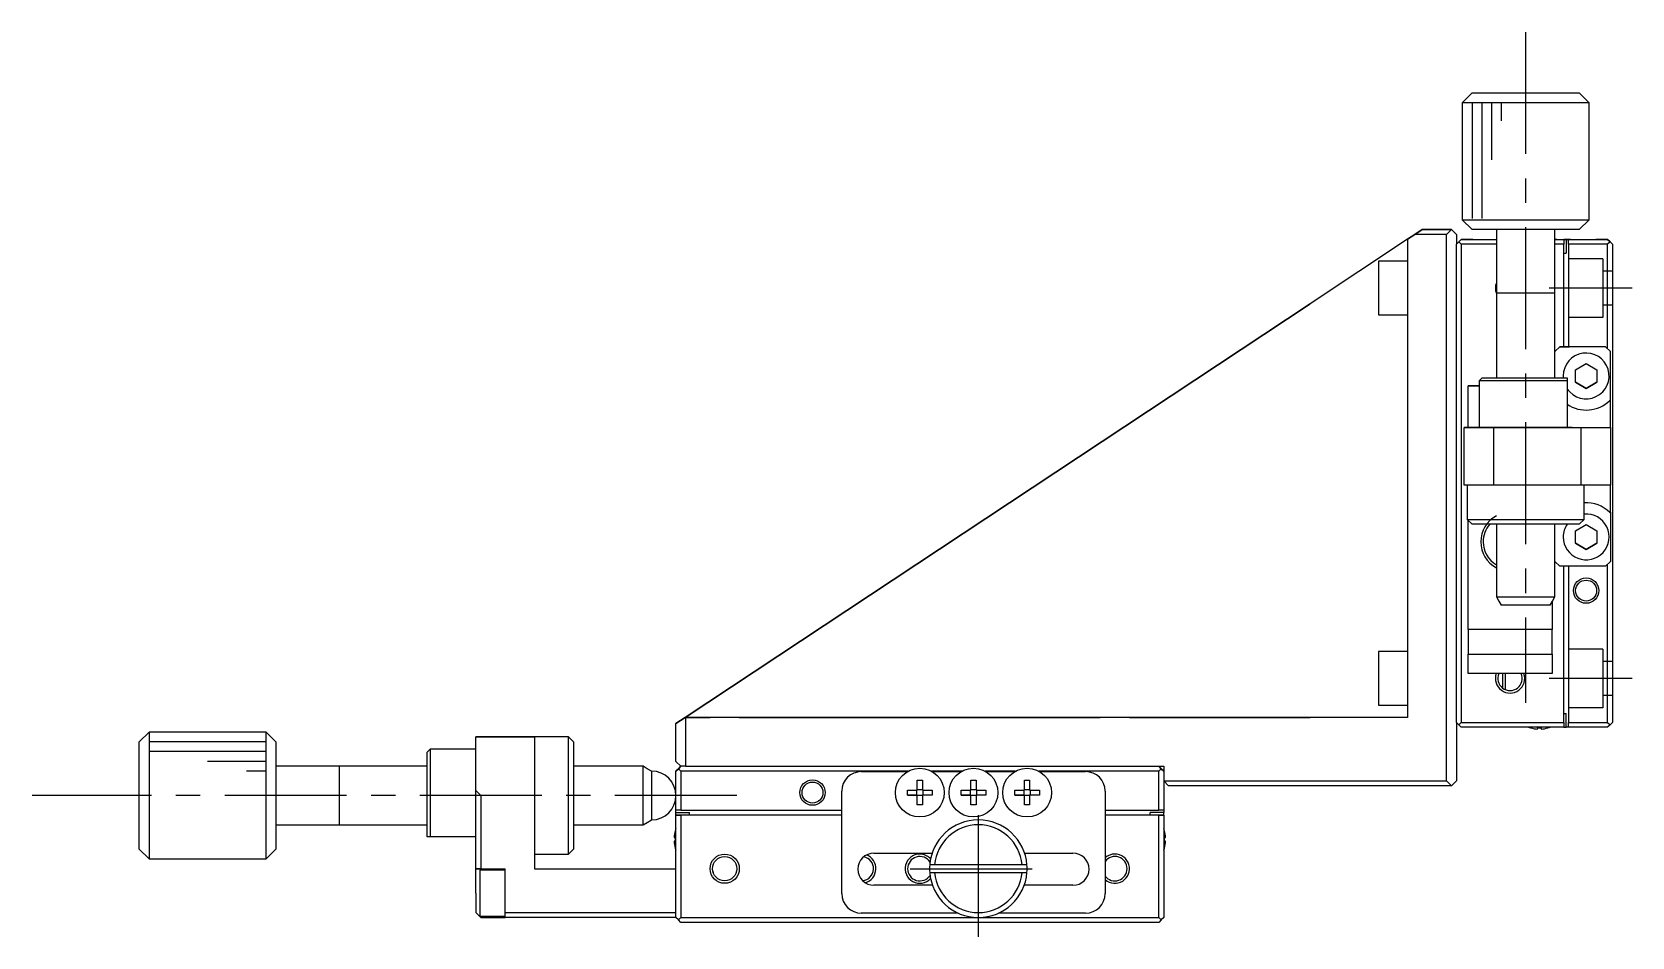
# Model space of a CAD drawing. Extents: x -300 to 278, y 128 to 594.
# Drawn here: x 2.1 to 166.1, y 323.8 to 416.5 of the extents above; entities that cross this region are included whole.
import ezdxf

# ---------------------------------------------------------------- set-up
doc = ezdxf.new("R2010")
doc.units = 0
doc.header["$LTSCALE"] = 10
doc.linetypes.add('CENTER', pattern=[2, 1.25, -0.25, 0.25, -0.25])
doc.linetypes.add('DASHED', pattern=[3.5, 2, -1.5])
doc.layers.get('0').update_dxf_attribs({"linetype": 'CONTINUOUS'})
doc.layers.add('CENTER', color=1, linetype='CENTER')

msp = doc.modelspace()

# ---------------------------------------------------------------- linework, layer by layer
at = {"color": 7, "linetype": 'CONTINUOUS'}
for p, q in [((149.66708, 410.271178), (148.66708, 409.271178)), ((149.66708, 410.271178), (160.66708, 410.271178)), ((149.66708, 410.271178), (155.117268, 410.271178)), ((155.117268, 410.271178), (160.66708, 410.271178)), ((161.66708, 409.271178), (160.66708, 410.271178)), ((161.66708, 409.271178), (148.66708, 409.271178)), ((148.66708, 409.271178), (148.66708, 397.271178)), ((161.66708, 397.271178), (161.66708, 409.271178)), ((148.66708, 397.271178), (155.225947, 397.271178)), ((148.66708, 397.271178), (149.66708, 396.271178)), ((155.225947, 397.271178), (161.66708, 397.271178)), ((160.66708, 396.271178), (161.66708, 397.271178)), ((143.06708, 395.278349), (133.06708, 388.659494)), ((143.06708, 395.278349), (133.06708, 388.659494)), ((143.811662, 395.771178), (143.06708, 395.278349)), ((143.06708, 395.278349), (143.811662, 395.771178)), ((143.06708, 395.278349), (143.06708, 346.271178)), ((143.811662, 395.771178), (144.56708, 396.271178)), ((144.56708, 396.271178), (143.811662, 395.771178)), ((147.06708, 395.771178), (143.811662, 395.771178)), ((144.56708, 396.271178), (147.56708, 396.271178)), ((147.56708, 396.271178), (144.56708, 396.271178)), ((147.56708, 396.271178), (147.06708, 395.771178)), ((147.06708, 339.771178), (147.06708, 395.771178)), ((148.06708, 395.771178), (147.56708, 396.271178)), ((147.56708, 396.271178), (148.06708, 395.771178)), ((148.06708, 395.771178), (148.06708, 394.771178)), ((148.31708, 395.021178), (148.56708, 395.271178)), ((148.56708, 395.271178), (148.31708, 395.021178)), ((148.56708, 395.271178), (152.16708, 395.271178)), ((149.767085, 395.271178), (148.56708, 395.271178)), ((155.216891, 396.271178), (149.66708, 396.271178)), ((152.16708, 396.271178), (152.16708, 389.771178)), ((160.66708, 396.271178), (155.216891, 396.271178)), ((158.16708, 389.771178), (158.16708, 396.271178)), ((158.16708, 395.271178), (159.06708, 395.271178)), ((158.36708, 395.271178), (158.16708, 395.271178)), ((158.16708, 395.271178), (158.36708, 395.271178)), ((158.16708, 395.271178), (159.06708, 395.271178)), ((159.06708, 395.271178), (159.06708, 394.771178)), ((159.06708, 395.271178), (159.31708, 395.271178)), ((159.31708, 395.271178), (159.06708, 395.271178)), ((159.31708, 395.271178), (159.56708, 395.271178)), ((159.56708, 395.271178), (159.31708, 395.271178)), ((159.31708, 395.271178), (159.31708, 393.871178)), ((159.56708, 394.771178), (159.56708, 395.271178)), ((159.56708, 395.271178), (163.56708, 395.271178)), ((159.767085, 395.271178), (159.56708, 395.271178)), ((159.767085, 395.271178), (159.56708, 395.271178)), ((159.767085, 395.271178), (159.56708, 395.271178)), ((163.56708, 395.271178), (162.367075, 395.271178)), ((163.56708, 395.271178), (163.81708, 395.021178)), ((163.81708, 395.021178), (163.56708, 395.271178)), ((148.31708, 395.021178), (148.06708, 394.771178)), ((148.31708, 395.021178), (148.06708, 394.771178)), ((148.06708, 345.771178), (148.06708, 394.771178)), ((148.56708, 394.771178), (148.31708, 395.021178)), ((152.16708, 394.771178), (148.56708, 394.771178)), ((148.56708, 394.771178), (148.56708, 345.771178)), ((159.06708, 394.771178), (158.16708, 394.771178)), ((159.06708, 384.27118), (159.06708, 394.771178)), ((159.06708, 393.871178), (159.31708, 393.871178)), ((159.06708, 393.871178), (159.31708, 393.871178)), ((163.56708, 394.771178), (159.56708, 394.771178)), ((159.56708, 394.771178), (159.56708, 384.27118)), ((163.81708, 395.021178), (163.56708, 394.771178)), ((163.56708, 384.071178), (163.56708, 394.771178)), ((163.71708, 395.121178), (164.06708, 394.771178)), ((164.06708, 394.771178), (163.71708, 395.121178)), ((163.81708, 395.021178), (164.06708, 394.771178)), ((164.06708, 394.771178), (163.81708, 395.021178)), ((164.06708, 394.771178), (164.06708, 345.771178)), ((140.06708, 393.021178), (140.06708, 390.271178)), ((143.06708, 393.021178), (140.06708, 393.021178)), ((140.06708, 390.271178), (140.06708, 387.521178)), ((155.16708, 389.771178), (152.167075, 389.771178)), ((152.16708, 389.776178), (152.16708, 389.771178)), ((152.16708, 389.771178), (152.16708, 389.766178)), ((152.16708, 389.771178), (152.16708, 381.071178)), ((158.167085, 389.771178), (155.16708, 389.771178)), ((158.16708, 389.771178), (158.16708, 389.776178)), ((158.16708, 389.766178), (158.16708, 389.771178)), ((158.16708, 381.071178), (158.16708, 389.771178)), ((69.02532, 346.271178), (133.06708, 388.659494)), ((133.06708, 388.659494), (69.02532, 346.271178)), ((140.06708, 387.521178), (143.06708, 387.521178)), ((158.16708, 383.771178), (158.66708, 384.27118)), ((158.66708, 384.271178), (158.16708, 383.771178)), ((158.66708, 384.27118), (159.66708, 384.27118)), ((163.36708, 384.271178), (158.66708, 384.271178)), ((163.36708, 384.271178), (159.66708, 384.27118)), ((163.86708, 383.771178), (163.36708, 384.271178)), ((163.36708, 384.271178), (163.86708, 383.771178)), ((163.86708, 378.72365), (163.86708, 383.771178)), ((160.26708, 381.906263), (161.36708, 382.541348)), ((161.36708, 382.541348), (162.46708, 381.906263)), ((150.71708, 381.071178), (150.41708, 380.771178)), ((159.41708, 380.771178), (150.41708, 380.771178)), ((150.41708, 380.771178), (150.41708, 375.971178)), ((150.71708, 381.071178), (159.41708, 381.071178)), ((150.71708, 381.071178), (152.16708, 381.071178)), ((158.16708, 381.071178), (159.41708, 381.071178)), ((159.41708, 381.071178), (159.41708, 380.771178)), ((159.41708, 380.771178), (159.41708, 375.971178)), ((160.26708, 380.636092), (160.26708, 381.906263)), ((161.36708, 380.001007), (160.26708, 380.636092)), ((160.26708, 380.636092), (161.36708, 380.001007)), ((162.46708, 380.636092), (161.36708, 380.001007)), ((161.36708, 380.001007), (162.46708, 380.636092)), ((162.46708, 381.906263), (162.46708, 380.636092)), ((149.26708, 380.271178), (150.41708, 380.271178)), ((149.26708, 375.971178), (149.26708, 380.271178)), ((150.41708, 380.271178), (149.26708, 380.271178)), ((163.86708, 378.72365), (163.797901, 378.753022)), ((163.797901, 378.753022), (163.86708, 378.72365)), ((163.86708, 375.971178), (163.86708, 378.72365)), ((148.86708, 370.071178), (148.86708, 375.971178)), ((148.86708, 375.971178), (151.86708, 375.971178)), ((150.41708, 375.971178), (148.86708, 375.971178)), ((159.41708, 375.971178), (150.41708, 375.971178)), ((151.86708, 375.971178), (151.86708, 370.071178)), ((151.86708, 375.971178), (160.86708, 375.971178)), ((159.41708, 375.971178), (163.86708, 375.971178)), ((159.91708, 375.971178), (159.41708, 375.971178)), ((159.91708, 375.971178), (159.41708, 375.971178)), ((160.86708, 375.971178), (163.86708, 375.971178)), ((160.86708, 370.071178), (160.86708, 375.971178)), ((163.86708, 375.971178), (163.86708, 370.071178)), ((151.86708, 370.071178), (148.86708, 370.071178)), ((149.16708, 370.071178), (149.16708, 366.571178)), ((160.86708, 370.071178), (151.86708, 370.071178)), ((163.86708, 370.071178), (160.86708, 370.071178)), ((161.16708, 366.571178), (161.16708, 370.071178)), ((163.86708, 367.318706), (163.86708, 370.071178)), ((149.16708, 366.571178), (161.16708, 366.571178)), ((149.16708, 366.571178), (149.66708, 366.071178)), ((149.26708, 355.271178), (149.26708, 366.471178)), ((160.66708, 366.071178), (149.66708, 366.071178)), ((152.16708, 366.071178), (152.16708, 358.637203)), ((158.16708, 358.637203), (158.16708, 366.071178)), ((160.26708, 365.406263), (161.36708, 366.041348)), ((160.66708, 366.071178), (161.16708, 366.571178)), ((161.36708, 366.041348), (162.46708, 365.406263)), ((163.797901, 367.289333), (163.86708, 367.318706)), ((163.86708, 367.318706), (163.86708, 362.271178)), ((160.26708, 364.136092), (160.26708, 365.406263)), ((161.36708, 363.501007), (160.26708, 364.136092)), ((160.26708, 364.136092), (161.36708, 363.501007)), ((162.46708, 364.136092), (161.36708, 363.501007)), ((161.36708, 363.501007), (162.46708, 364.136092)), ((162.46708, 365.406263), (162.46708, 364.136092)), ((158.16708, 362.271178), (158.66708, 361.771178)), ((163.36708, 361.771178), (158.66708, 361.771178)), ((159.06708, 345.771178), (159.06708, 361.771178)), ((159.56708, 361.771178), (159.56708, 345.771178)), ((163.36708, 361.771178), (163.86708, 362.271178)), ((163.56708, 345.771178), (163.56708, 361.971178)), ((152.16708, 358.637203), (155.194249, 358.637203)), ((152.16708, 358.637203), (152.41708, 358.20419)), ((152.41708, 358.20419), (152.66708, 357.771178)), ((155.189721, 357.771178), (152.66708, 357.771178)), ((157.66708, 357.771178), (155.189721, 357.771178)), ((155.194249, 358.637203), (158.16708, 358.637203)), ((157.66708, 357.771178), (157.91708, 358.20419)), ((157.86708, 358.117588), (157.86708, 355.271178)), ((157.91708, 358.20419), (158.16708, 358.637203)), ((157.86708, 355.271178), (149.26708, 355.271178)), ((149.26708, 355.271178), (149.26708, 352.771178)), ((155.16708, 355.271178), (149.26708, 355.271178)), ((157.86708, 355.271178), (155.16708, 355.271178)), ((157.86708, 352.771178), (157.86708, 355.271178)), ((140.06708, 353.021178), (140.06708, 350.271178)), ((143.06708, 353.021178), (140.06708, 353.021178)), ((149.26708, 352.771178), (157.86708, 352.771178)), ((149.26708, 350.771178), (149.26708, 352.771178)), ((157.86708, 352.771178), (157.86708, 350.771178)), ((140.06708, 350.271178), (140.06708, 347.521178)), ((157.86708, 350.771178), (149.26708, 350.771178)), ((152.81708, 350.271178), (152.81708, 350.771178)), ((152.81708, 349.271178), (152.81708, 350.271178)), ((153.06708, 350.771178), (153.06708, 350.271178)), ((153.06708, 350.271178), (153.06708, 349.125534)), ((68.06708, 345.636932), (69.02532, 346.271178)), ((69.02532, 346.271178), (68.06708, 345.636932)), ((69.02532, 346.271178), (69.06708, 346.271178)), ((69.02532, 346.271178), (71.567085, 346.271178)), ((69.06708, 346.271178), (69.06708, 341.271178)), ((143.06708, 346.271178), (69.06708, 346.271178)), ((74.567075, 346.271178), (111.567085, 346.271178)), ((79.81708, 346.271178), (76.31708, 346.271178)), ((79.81708, 346.271178), (76.31708, 346.271178)), ((109.81708, 346.271178), (106.31708, 346.271178)), ((109.81708, 346.271178), (106.31708, 346.271178)), ((114.567075, 346.271178), (133.06708, 346.271178)), ((143.06708, 346.271178), (133.06708, 346.271178)), ((140.06708, 347.521178), (143.06708, 347.521178)), ((159.06708, 346.671178), (159.31708, 346.671178)), ((159.31708, 345.271178), (159.31708, 346.671178)), ((14.06708, 344.771178), (13.06708, 343.771178)), ((14.06708, 344.771178), (14.06708, 338.330046)), ((26.06708, 344.771178), (14.06708, 344.771178)), ((26.06708, 331.771178), (26.06708, 344.771178)), ((27.06708, 343.771178), (26.06708, 344.771178)), ((68.06708, 341.771178), (68.06708, 345.636932)), ((148.06708, 345.771178), (148.06708, 339.771178)), ((148.06708, 345.771178), (148.31708, 345.521178)), ((148.31708, 345.521178), (148.56708, 345.771178)), ((148.56708, 345.271178), (148.31708, 345.521178)), ((148.56708, 345.771178), (159.06708, 345.771178)), ((159.06708, 345.271178), (148.56708, 345.271178)), ((155.678464, 345.197034), (155.680718, 345.201656)), ((156.38708, 345.201656), (156.74708, 345.201656)), ((156.38708, 345.081319), (156.38708, 345.201656)), ((156.74708, 345.201656), (156.74708, 345.081319)), ((157.453441, 345.201656), (157.455695, 345.197034)), ((159.06708, 345.771178), (159.06708, 345.271178)), ((159.06708, 345.271178), (159.31708, 345.271178)), ((159.56708, 345.271178), (159.31708, 345.271178)), ((159.56708, 345.771178), (163.56708, 345.771178)), ((159.56708, 345.271178), (159.56708, 345.771178)), ((163.56708, 345.271178), (159.56708, 345.271178)), ((163.56708, 345.771178), (163.81708, 345.521178)), ((163.81708, 345.521178), (163.56708, 345.271178)), ((164.06708, 345.771178), (163.81708, 345.521178)), ((13.06708, 338.320989), (13.06708, 343.771178)), ((27.06708, 343.771178), (27.06708, 332.771178)), ((42.86708, 343.021178), (42.56708, 342.721178)), ((42.86708, 343.021178), (42.86708, 334.021178)), ((47.56708, 343.021178), (42.86708, 343.021178)), ((47.56708, 344.271178), (53.56708, 344.271178)), ((47.56708, 338.771178), (47.56708, 344.271178)), ((53.56708, 344.271178), (47.56708, 344.271178)), ((53.56708, 344.271178), (53.56708, 338.271176)), ((57.06708, 344.271178), (53.56708, 344.271178)), ((57.06708, 338.271178), (57.06708, 344.271178)), ((57.56708, 343.771178), (57.06708, 344.271178)), ((57.56708, 343.771178), (57.56708, 338.271178)), ((33.57208, 341.271178), (27.06708, 341.271178)), ((42.56708, 341.271178), (33.56208, 341.271178)), ((33.56708, 341.271183), (33.56708, 338.271178)), ((42.56708, 334.021178), (42.56708, 342.721178)), ((64.701054, 341.271178), (57.56708, 341.271178)), ((64.701054, 335.271178), (64.701054, 341.271178)), ((65.134067, 341.021178), (64.701054, 341.271178)), ((68.06708, 341.771178), (68.56708, 341.271178)), ((68.21708, 340.921178), (68.56708, 341.271178)), ((68.56708, 341.271178), (68.21708, 340.921178)), ((68.31708, 341.021178), (68.56708, 341.271178)), ((68.56708, 341.271178), (68.31708, 341.021178)), ((69.06708, 341.271178), (68.56708, 341.271178)), ((69.06708, 341.271178), (118.06708, 341.271178)), ((117.56708, 341.271178), (117.81708, 341.021178)), ((117.91708, 340.921178), (117.56708, 341.271178)), ((117.56708, 341.271178), (117.91708, 340.921178)), ((117.81708, 341.021178), (117.56708, 341.271178)), ((118.06708, 341.271178), (118.06708, 339.771178)), ((65.56708, 340.771178), (65.134067, 341.021178)), ((65.56708, 340.771178), (65.56708, 335.771178)), ((68.06708, 340.771178), (68.31708, 341.021178)), ((68.31708, 341.021178), (68.06708, 340.771178)), ((68.06708, 336.771178), (68.06708, 340.771178)), ((68.31708, 341.021178), (68.56708, 340.771178)), ((91.879645, 340.771178), (68.56708, 340.771178)), ((68.56708, 340.771178), (68.56708, 336.771178)), ((87.06708, 340.721178), (91.791344, 340.721178)), ((91.791344, 340.721178), (87.06708, 340.721178)), ((92.80708, 339.829767), (93.32708, 339.829767)), ((92.80708, 338.831178), (92.80708, 339.829767)), ((93.32708, 339.829767), (93.32708, 338.831178)), ((97.379645, 340.771178), (94.254514, 340.771178)), ((94.342815, 340.721178), (97.291344, 340.721178)), ((97.291344, 340.721178), (94.342815, 340.721178)), ((98.30708, 339.829767), (98.82708, 339.829767)), ((98.30708, 338.831178), (98.30708, 339.829767)), ((98.82708, 339.829767), (98.82708, 338.831178)), ((102.879645, 340.771178), (99.754514, 340.771178)), ((99.842815, 340.721178), (102.791344, 340.721178)), ((102.791344, 340.721178), (99.842815, 340.721178)), ((103.80708, 339.829767), (104.32708, 339.829767)), ((103.80708, 338.831178), (103.80708, 339.829767)), ((104.32708, 339.829767), (104.32708, 338.831178)), ((117.56708, 340.771178), (105.254514, 340.771178)), ((105.342815, 340.721178), (110.06708, 340.721178)), ((110.06708, 340.721178), (105.342815, 340.721178)), ((117.56708, 340.771178), (117.81708, 341.021178)), ((117.56708, 336.771178), (117.56708, 340.771178)), ((117.81708, 341.021178), (118.06708, 340.771178)), ((118.06708, 340.771178), (117.81708, 341.021178)), ((118.06708, 339.771178), (118.06708, 336.771178)), ((118.06708, 339.771178), (147.06708, 339.771178)), ((118.56708, 339.271178), (118.06708, 339.771178)), ((147.06708, 339.771178), (147.56708, 339.271178)), ((147.56708, 339.271178), (148.06708, 339.771178)), ((13.06708, 332.771178), (13.06708, 338.320989)), ((14.06708, 338.330046), (14.06708, 331.771178)), ((33.56708, 338.271178), (33.56708, 335.271173)), ((47.56708, 338.771178), (48.06708, 338.271178)), ((47.56708, 330.771178), (47.56708, 338.771178)), ((53.56708, 338.271176), (48.06708, 338.271178)), ((48.06708, 338.271178), (48.06708, 330.771178)), ((53.56708, 338.271176), (53.56708, 330.771178)), ((57.06708, 332.271178), (57.06708, 338.271178)), ((57.56708, 338.271178), (57.56708, 332.771178)), ((85.06708, 328.221178), (85.06708, 338.721178)), ((91.80849, 338.311178), (91.80849, 338.831178)), ((91.80849, 338.831178), (92.80708, 338.831178)), ((92.80708, 338.311178), (91.80849, 338.311178)), ((91.80849, 338.311178), (92.765705, 338.311178)), ((92.765705, 338.311178), (92.765705, 338.831178)), ((92.80708, 338.311178), (92.765705, 338.311178)), ((92.80708, 338.872553), (93.32708, 338.872553)), ((92.80708, 337.312588), (92.80708, 338.311178)), ((93.32708, 338.269803), (92.80708, 338.269803)), ((93.32708, 338.831178), (94.325669, 338.831178)), ((93.32708, 338.311178), (93.32708, 337.312588)), ((94.325669, 338.311178), (93.32708, 338.311178)), ((93.368454, 338.311178), (93.32708, 338.311178)), ((93.368454, 338.831178), (93.368454, 338.311178)), ((94.325669, 338.311178), (93.368454, 338.311178)), ((94.325669, 338.831178), (94.325669, 338.311178)), ((97.30849, 338.311178), (97.30849, 338.831178)), ((97.30849, 338.831178), (98.30708, 338.831178)), ((98.30708, 338.311178), (97.30849, 338.311178)), ((97.30849, 338.311178), (98.265705, 338.311178)), ((98.265705, 338.311178), (98.265705, 338.831178)), ((98.30708, 338.311178), (98.265705, 338.311178)), ((98.30708, 338.872553), (98.82708, 338.872553)), ((98.30708, 337.312588), (98.30708, 338.311178)), ((98.82708, 338.269803), (98.30708, 338.269803)), ((98.82708, 338.831178), (99.825669, 338.831178)), ((98.82708, 338.311178), (98.82708, 337.312588)), ((99.825669, 338.311178), (98.82708, 338.311178)), ((98.868454, 338.311178), (98.82708, 338.311178)), ((98.868454, 338.831178), (98.868454, 338.311178)), ((99.825669, 338.311178), (98.868454, 338.311178)), ((99.825669, 338.831178), (99.825669, 338.311178)), ((102.80849, 338.311178), (102.80849, 338.831178)), ((102.80849, 338.831178), (103.80708, 338.831178)), ((103.80708, 338.311178), (102.80849, 338.311178)), ((102.80849, 338.311178), (103.765705, 338.311178)), ((103.765705, 338.311178), (103.765705, 338.831178)), ((103.80708, 338.311178), (103.765705, 338.311178)), ((103.80708, 338.872553), (104.32708, 338.872553)), ((103.80708, 337.312588), (103.80708, 338.311178)), ((104.32708, 338.269803), (103.80708, 338.269803)), ((104.32708, 338.831178), (105.325669, 338.831178)), ((104.32708, 338.311178), (104.32708, 337.312588)), ((105.325669, 338.311178), (104.32708, 338.311178)), ((104.368454, 338.311178), (104.32708, 338.311178)), ((104.368454, 338.831178), (104.368454, 338.311178)), ((105.325669, 338.311178), (104.368454, 338.311178)), ((105.325669, 338.831178), (105.325669, 338.311178)), ((112.06708, 338.721178), (112.06708, 328.221178)), ((147.56708, 339.271178), (118.56708, 339.271178)), ((68.56708, 336.771178), (68.06708, 336.771178)), ((68.06708, 336.521178), (68.06708, 336.771178)), ((68.06708, 336.521178), (69.46708, 336.521178)), ((68.06708, 336.521178), (69.46708, 336.521178)), ((68.06708, 336.271178), (68.06708, 336.521178)), ((85.06708, 336.271178), (68.06708, 336.271178)), ((68.06708, 336.271178), (68.56708, 336.271178)), ((68.06708, 325.771178), (68.06708, 336.271178)), ((68.56708, 336.771178), (85.06708, 336.771178)), ((85.06708, 336.271178), (68.56708, 336.271178)), ((68.56708, 336.271178), (68.56708, 325.771178)), ((69.46708, 336.271178), (69.46708, 336.521178)), ((93.32708, 337.312588), (92.80708, 337.312588)), ((98.82708, 337.312588), (98.30708, 337.312588)), ((104.32708, 337.312588), (103.80708, 337.312588)), ((112.06708, 336.771178), (117.56708, 336.771178)), ((118.06708, 336.271178), (112.06708, 336.271178)), ((117.56708, 336.271178), (112.06708, 336.271178)), ((118.06708, 336.521178), (116.66708, 336.521178)), ((116.66708, 336.271178), (116.66708, 336.521178)), ((118.06708, 336.521178), (116.66708, 336.521178)), ((118.06708, 336.771178), (117.56708, 336.771178)), ((117.56708, 336.271178), (118.06708, 336.271178)), ((117.56708, 325.771178), (117.56708, 336.271178)), ((118.06708, 336.771178), (118.06708, 336.521178)), ((118.06708, 336.271178), (118.06708, 336.521178)), ((118.06708, 336.271178), (118.06708, 325.771178)), ((27.06708, 335.271178), (33.56708, 335.271178)), ((33.56208, 335.271178), (33.56708, 335.271178)), ((33.56708, 335.271178), (33.57208, 335.271178)), ((33.56708, 335.271178), (42.56708, 335.271178)), ((57.56708, 335.271178), (64.701054, 335.271178)), ((64.701054, 335.271178), (65.134067, 335.521178)), ((65.134067, 335.521178), (65.56708, 335.771178)), ((67.992935, 334.659794), (67.997558, 334.657539)), ((118.136601, 334.657539), (118.141224, 334.659794)), ((42.86708, 334.021178), (42.56708, 334.021178)), ((47.56708, 334.021178), (42.86708, 334.021178)), ((67.877221, 333.951178), (67.997558, 333.951178)), ((67.997558, 333.591178), (67.877221, 333.591178)), ((67.877221, 333.591178), (67.997558, 333.591178)), ((67.997558, 333.951178), (67.997558, 333.591178)), ((118.136601, 333.951178), (118.256938, 333.951178)), ((118.136601, 333.591178), (118.136601, 333.951178)), ((118.256938, 333.591178), (118.136601, 333.591178)), ((118.256938, 333.591178), (118.136601, 333.591178)), ((13.06708, 332.771178), (14.06708, 331.771178)), ((14.06708, 331.771178), (26.06708, 331.771178)), ((26.06708, 331.771178), (27.06708, 332.771178)), ((53.56708, 332.271178), (57.06708, 332.271178)), ((57.06708, 332.271178), (57.56708, 332.771178)), ((67.997558, 332.884816), (67.992935, 332.882562)), ((67.997558, 332.884816), (67.992935, 332.882562)), ((88.36708, 332.371178), (94.329992, 332.371178)), ((103.804167, 332.371178), (108.76708, 332.371178)), ((118.141224, 332.882562), (118.136601, 332.884816)), ((118.141224, 332.882562), (118.136601, 332.884816)), ((48.06708, 330.771178), (47.56708, 330.771178)), ((47.56708, 328.271178), (47.56708, 330.771178)), ((47.56708, 330.771178), (50.56708, 330.771178)), ((47.96708, 330.621178), (47.96708, 328.271178)), ((50.56708, 330.621178), (47.96708, 330.621178)), ((48.06708, 330.771178), (50.56708, 330.771178)), ((50.56708, 326.271178), (50.56708, 330.771178)), ((53.56708, 330.771178), (68.06708, 330.771178)), ((53.56708, 330.771178), (68.06708, 330.771178)), ((94.584893, 331.171178), (94.083105, 331.171178)), ((94.083105, 330.371178), (94.584893, 330.371178)), ((94.083105, 330.371178), (104.051054, 330.371178)), ((103.549267, 331.171178), (94.584893, 331.171178)), ((94.584893, 330.371178), (103.549267, 330.371178)), ((104.051054, 331.171178), (103.549267, 331.171178)), ((103.549267, 330.371178), (104.051054, 330.371178)), ((47.56708, 328.271178), (47.56708, 326.271178)), ((47.96708, 328.271178), (47.96708, 325.921178)), ((94.364952, 329.071178), (88.36708, 329.071178)), ((94.364952, 329.071178), (88.36708, 329.071178)), ((108.76708, 329.071178), (103.769207, 329.071178)), ((108.76708, 329.071178), (103.769207, 329.071178)), ((47.56708, 326.271178), (48.06708, 325.771178)), ((47.96708, 325.921178), (50.56708, 325.921178)), ((48.06708, 325.771178), (50.56708, 325.771178)), ((50.56708, 326.271178), (68.06708, 326.271178)), ((50.56708, 325.771178), (50.56708, 326.271178)), ((68.06708, 325.771178), (50.56708, 325.771178)), ((68.31708, 325.521178), (68.06708, 325.771178)), ((68.56708, 325.771178), (68.31708, 325.521178)), ((68.56708, 325.271178), (68.31708, 325.521178)), ((68.56708, 325.771178), (99.06708, 325.771178)), ((117.56708, 325.271178), (68.56708, 325.271178)), ((96.994038, 326.221178), (87.06708, 326.221178)), ((99.06708, 325.771178), (117.56708, 325.771178)), ((110.06708, 326.221178), (101.140121, 326.221178)), ((117.81708, 325.521178), (117.56708, 325.771178)), ((117.81708, 325.521178), (117.56708, 325.271178)), ((118.06708, 325.771178), (117.81708, 325.521178))]:
    msp.add_line(p, q, dxfattribs=at)
at = {"color": 3, "linetype": 'CONTINUOUS'}
for p, q in [((149.66708, 409.271178), (149.66708, 397.421178)), ((150.66708, 409.271178), (150.66708, 397.421178)), ((151.66708, 409.271178), (151.66708, 403.421178)), ((152.66708, 409.271178), (152.66708, 407.421178)), ((26.06708, 343.771178), (14.06708, 343.771178)), ((26.06708, 342.771178), (14.06708, 342.771178)), ((26.06708, 341.771178), (20.06708, 341.771178)), ((26.06708, 340.771178), (24.06708, 340.771178)), ((71.841497, 330.525317), (71.874184, 330.397682))]:
    msp.add_line(p, q, dxfattribs=at)
at = {"color": 3, "linetype": 'DASHED'}
for p, q in [((163.06708, 393.271178), (159.56708, 393.271178)), ((163.06708, 393.271178), (163.06708, 387.271178)), ((164.06708, 392.021178), (163.06708, 392.021178)), ((163.06708, 387.271178), (159.56708, 387.271178)), ((164.06708, 388.521178), (163.06708, 388.521178)), ((163.06708, 353.271178), (159.56708, 353.271178)), ((163.06708, 353.271178), (163.06708, 347.271178)), ((164.06708, 352.021178), (163.06708, 352.021178)), ((164.06708, 348.521178), (163.06708, 348.521178)), ((163.06708, 347.271178), (159.56708, 347.271178))]:
    msp.add_line(p, q, dxfattribs=at)
at = {"color": 3, "linetype": 'CONTINUOUS'}
for centre, radius in [((161.36708, 359.271178), 1.3), ((82.06708, 338.571178), 1.3), ((73.06708, 330.771178), 1.5)]:
    msp.add_circle(centre, radius, dxfattribs=at)
at = {"color": 7, "linetype": 'CONTINUOUS'}
for centre, radius in [((161.36708, 359.271178), 1.075), ((82.06708, 338.571178), 1.075), ((93.06708, 338.571178), 2.5), ((98.56708, 338.571178), 2.5), ((104.06708, 338.571178), 2.5), ((73.06708, 330.771178), 1.25)]:
    msp.add_circle(centre, radius, dxfattribs=at)
at = {"color": 3, "linetype": 'CONTINUOUS'}
for centre, start, end in [((153.56708, 390.271178), 158.96053, 201.03947), ((153.56708, 350.271178), 160.52878, 19.47122), ((87.06708, 330.771178), 286.012751, 69.582053), ((93.06708, 330.771178), 90, 317.401187), ((93.06708, 330.771178), 41.810316, 90), ((113.06708, 330.771178), 90, 131.810315), ((113.06708, 330.771178), 228.189685, 90)]:
    msp.add_arc(centre, 1.5, start, end, dxfattribs=at)
at = {"color": 7, "linetype": 'CONTINUOUS'}
for centre, radius, start, end in [((161.36708, 381.271178), 2.35, 213.923112, 180), ((161.36708, 381.271178), 2.35, 180, 184.882142), ((161.36708, 381.271178), 3.5, 236.141563, 313.989014), ((161.36708, 364.771178), 3.5, 46.010986, 93.275829), ((153.56708, 364.271178), 3, 117.818139, 242.181861), ((153.56708, 364.271178), 2.75, 139.114808, 180), ((161.36708, 364.771178), 2.35, 180, 94.882142), ((161.36708, 364.771178), 2.35, 146.413762, 180), ((153.56708, 364.271178), 2.75, 180, 239.396705), ((153.56708, 350.271178), 1.25, 156.421822, 23.578179), ((156.56708, 348.271178), 3.2, 249.635848, 253.877467), ((156.56708, 348.271178), 3.194933, 253.893288, 266.770291), ((156.56708, 348.271178), 3.194933, 273.229709, 286.106712), ((156.56708, 348.271178), 3.2, 286.122533, 290.364136), ((65.56708, 338.271178), 2.5, 0, 90), ((87.06708, 338.721178), 2, 90, 180), ((110.06708, 338.721178), 2, 0, 90), ((65.56708, 338.271178), 2.5, 270, 0), ((71.06708, 333.771178), 3.194933, 163.893288, 176.770291), ((71.06708, 333.771178), 3.2, 159.635865, 163.877467), ((99.06708, 330.771178), 5, 4.588566, 175.411434), ((99.06708, 330.771178), 4.5, 5.099689, 174.900311), ((115.06708, 333.771178), 3.2, 16.122533, 20.364135), ((115.06708, 333.771178), 3.194933, 3.229709, 16.106712), ((71.06708, 333.771178), 3.194933, 183.229709, 196.106712), ((115.06708, 333.771178), 3.194933, 343.893288, 356.770291), ((71.06708, 333.771178), 3.2, 196.122533, 200.364135), ((88.36708, 330.721178), 1.65, 90, 270), ((87.06708, 330.771178), 1.25, 277.220583, 78.374221), ((93.06708, 330.771178), 1.25, 33.12294, 180), ((108.76708, 330.721178), 1.65, 270, 90), ((113.06708, 330.771178), 1.25, 216.869898, 143.130102), ((115.06708, 333.771178), 3.2, 339.635865, 343.877467), ((93.06708, 330.771178), 1.25, 180, 326.87706), ((99.06708, 330.771178), 5, 175.411434, 184.588566), ((99.06708, 330.771178), 5, 184.588566, 355.411434), ((99.06708, 330.771178), 4.5, 185.099689, 354.900311), ((99.06708, 330.771178), 5, 355.411434, 4.588566), ((87.06708, 328.221178), 2, 180, 270), ((110.06708, 328.221178), 2, 270, 0)]:
    msp.add_arc(centre, radius, start, end, dxfattribs=at)
at = {"layer": 'CENTER', "color": 1, "linetype": 'CENTER'}
for p, q in [((155.16708, 416.521178), (155.16708, 347.771178)), ((166.06708, 390.271178), (157.56708, 390.271178)), ((166.06708, 350.271178), (157.56708, 350.271178)), ((74.31708, 338.271178), (2.06708, 338.271178)), ((99.06708, 323.771178), (99.06708, 337.771178)), ((92.06708, 330.771178), (106.06708, 330.771178))]:
    msp.add_line(p, q, dxfattribs=at)

doc.saveas('drawing.dxf')
